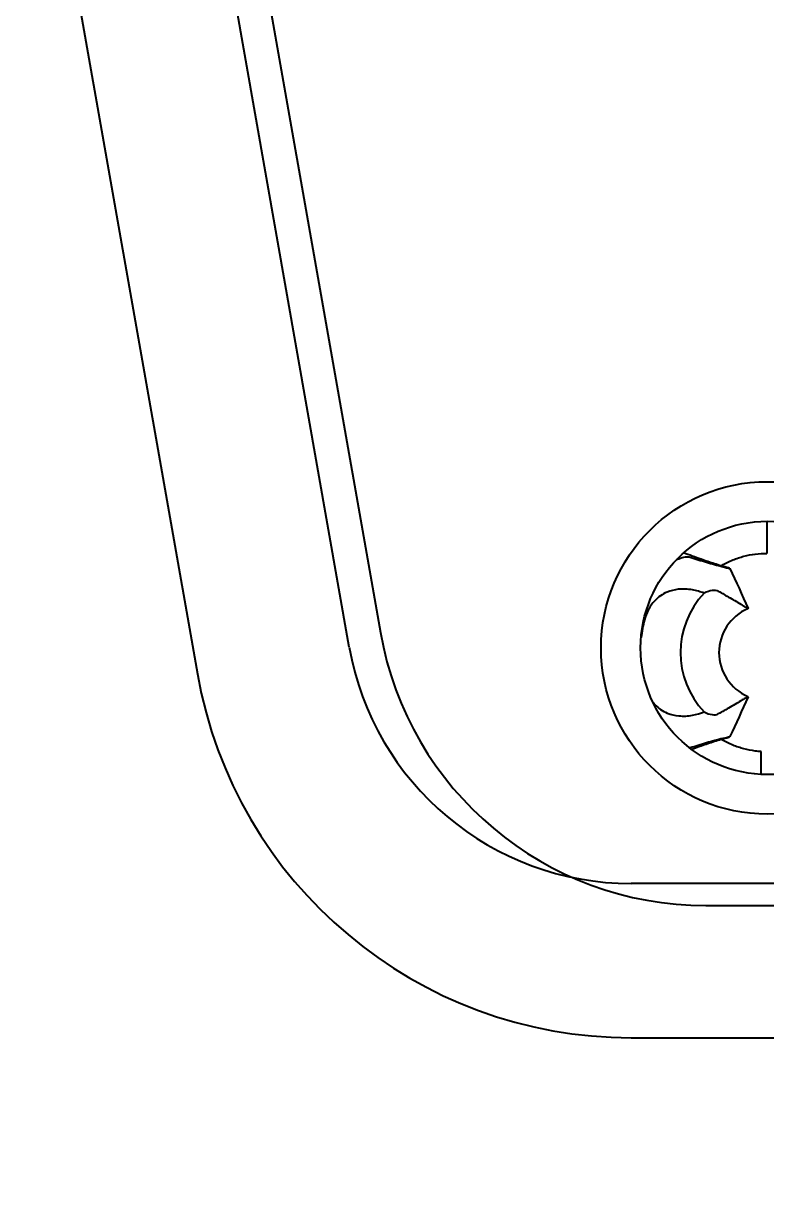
# Model space of a CAD drawing. Header units: millimetres. Extents: x 0 to 1682, y 0 to 1188.
# Drawn here: x 1340.79 to 1344.16, y 386.67 to 391.96 of the extents above; entities that cross this region are included whole.
import ezdxf

# ---------------------------------------------------------------- set-up
doc = ezdxf.new("R2010")
doc.units = ezdxf.units.MM
doc.header["$LTSCALE"] = 2
doc.layers.add('가시적인 것(ISO)', color=3, linetype='Continuous', lineweight=40)

msp = doc.modelspace()

# ---------------------------------------------------------------- linework, layer by layer
at = {"layer": '가시적인 것(ISO)'}
for p, q in [((1342.2678, 389.1234), (1341.6506, 392.6234)), ((1341.8187, 392.5387), (1342.4094, 389.1887)), ((1340.9613, 392.5019), (1341.5784, 389.0019)), ((1344.1632, 389.6942), (1344.1632, 389.5488)), ((1354.6437, 388.0492), (1343.548, 388.0492)), ((1343.8866, 387.9492), (1354.3052, 387.9492)), ((1343.548, 387.3492), (1354.6437, 387.3492))]:
    msp.add_line(p, q, dxfattribs=at)
for radius in [0.755, 0.575]:
    msp.add_circle((1344.1659, 389.1192), radius, dxfattribs=at)
for centre, radius, start, end in [((1344.1632, 389.0982), 0.3916, 136.4808, 223.5197), ((1344.1632, 389.0982), 0.2168, 113.2155, 246.7835), ((1344.1632, 389.0982), 0.5744, 164.9931, 173.2253), ((1343.8866, 389.4492), 1.5, 190, 270), ((1343.548, 389.3492), 1.3, 190, 270), ((1343.548, 389.3492), 2, 190, 270), ((1342.1343, 386.8492), 1.5, 186.941, 270)]:
    msp.add_arc(centre, radius, start, end, dxfattribs=at)
for centre, major_axis, ratio, start_param, end_param in [((1343.54, 389.1675), (-0.463, -0.2959), 0.288481, 3.394768, 3.408061), ((1343.5194, 389.2634), (-0.4764, -0.2156), 0.090673, 3.19962, 3.25302), ((1343.5182, 389.0453), (-0.4848, 0.3124), 0.282262, 2.882486, 2.895487), ((1343.5195, 388.933), (-0.4763, 0.2155), 0.090718, 3.030103, 3.083581)]:
    msp.add_ellipse(centre, major_axis=major_axis, ratio=ratio, start_param=start_param, end_param=end_param, dxfattribs=at)
for points, knots in [([(1343.754, 389.5204), (1343.7572, 389.5219), (1343.7604, 389.5232), (1343.775, 389.529), (1343.7855, 389.5317), (1343.803, 389.5337), (1343.8102, 389.5332), (1343.8159, 389.5314)], [-0.01429231, -0.01429231, -0.01429231, -0.01429231, -0.0125463, -0.0125463, -0.00607167, -0.00607167, -0.000001, -0.000001, -0.000001, -0.000001]), ([(1343.9907, 389.4824), (1343.9671, 389.4886), (1343.9455, 389.4951), (1343.9057, 389.5079), (1343.8852, 389.5148), (1343.8387, 389.5311), (1343.8117, 389.541), (1343.7859, 389.5508)], [0.000001, 0.000001, 0.000001, 0.000001, 0.0588699, 0.0588699, 0.1213777, 0.1213777, 0.2070436, 0.2070436, 0.2070436, 0.2070436]), ([(1343.8159, 389.5314), (1343.8395, 389.5238), (1343.8645, 389.5159), (1343.9019, 389.505), (1343.9142, 389.5014), (1343.9385, 389.4948), (1343.9513, 389.4914), (1343.9643, 389.4881)], [0.000001, 0.000001, 0.000001, 0.000001, 0.02510025, 0.02510025, 0.03680794, 0.03680794, 0.04760817, 0.04760817, 0.04760817, 0.04760817]), ([(1343.9591, 389.4942), (1343.9755, 389.5036), (1343.9922, 389.5118), (1344.0091, 389.5186), (1344.026, 389.5255), (1344.043, 389.5311), (1344.0601, 389.5356), (1344.0771, 389.5401), (1344.0943, 389.5434), (1344.1115, 389.5456), (1344.1287, 389.5478), (1344.146, 389.5488), (1344.1632, 389.5488)], [0, 0, 0, 0, 0.25, 0.25, 0.25, 0.5, 0.5, 0.5, 0.75, 0.75, 0.75, 1, 1, 1, 1]), ([(1343.9669, 389.4874), (1343.9873, 389.4818), (1343.9968, 389.4785), (1343.995, 389.4803), (1343.9946, 389.4807), (1343.9939, 389.4811)], [0.000001, 0.000001, 0.000001, 0.000001, 0.01769583, 0.01769583, 0.02027831, 0.02027831, 0.02027831, 0.02027831]), ([(1343.8792, 389.3679), (1343.8621, 389.3745), (1343.8442, 389.3797), (1343.805, 389.3866), (1343.7832, 389.3878), (1343.7442, 389.3835), (1343.7271, 389.3793), (1343.7002, 389.3679), (1343.6902, 389.3625), (1343.6714, 389.3494), (1343.6628, 389.342), (1343.6427, 389.3207), (1343.6327, 389.3061), (1343.6177, 389.2763), (1343.6124, 389.2619), (1343.6084, 389.247)], [0.000001, 0.000001, 0.000001, 0.000001, 0.00626223, 0.00626223, 0.01343841, 0.01343841, 0.01913464, 0.01913464, 0.02272973, 0.02272973, 0.02626393, 0.02626393, 0.03167014, 0.03167014, 0.03630667, 0.03630667, 0.03630667, 0.03630667]), ([(1343.9431, 389.377), (1343.9365, 389.3806), (1343.927, 389.3817), (1343.9047, 389.3784), (1343.8925, 389.3745), (1343.8792, 389.3679)], [0.000001, 0.000001, 0.000001, 0.000001, 0.00832328, 0.00832328, 0.01574209, 0.01574209, 0.01574209, 0.01574209]), ([(1343.9431, 389.377), (1343.9611, 389.3672), (1343.9791, 389.3568), (1344.0168, 389.335), (1344.0344, 389.3249), (1344.0521, 389.3135)], [0.000001, 0.000001, 0.000001, 0.000001, 0.02267265, 0.02267265, 0.04797339, 0.04797339, 0.04797339, 0.04797339]), ([(1344.0521, 389.3135), (1344.055, 389.3117), (1344.0578, 389.31), (1344.0632, 389.3071), (1344.0657, 389.3059), (1344.0682, 389.3048)], [-0.007255096, -0.007255096, -0.007255096, -0.007255096, -0.003632959, -0.003632959, -0.000001, -0.000001, -0.000001, -0.000001]), ([(1344.0781, 389.2976), (1344.0789, 389.2982), (1344.0785, 389.2991), (1344.0768, 389.3004), (1344.0752, 389.3016), (1344.0723, 389.3031), (1344.0682, 389.3048)], [0, 0, 0, 0, 0.5, 0.5, 0.5, 1, 1, 1, 1]), ([(1344.0681, 388.8916), (1344.0657, 388.8906), (1344.0631, 388.8893), (1344.0578, 388.8864), (1344.055, 388.8848), (1344.0521, 388.8829)], [-0.007253637, -0.007253637, -0.007253637, -0.007253637, -0.003622384, -0.003622384, -0.000001, -0.000001, -0.000001, -0.000001]), ([(1344.0681, 388.8916), (1344.0723, 388.8933), (1344.0752, 388.8949), (1344.0768, 388.8961), (1344.0785, 388.8973), (1344.0789, 388.8982), (1344.0781, 388.8988)], [0, 0, 0, 0, 0.5, 0.5, 0.5, 1, 1, 1, 1]), ([(1343.6465, 388.8724), (1343.6495, 388.8687), (1343.6526, 388.8652), (1343.6638, 388.8536), (1343.6724, 388.8463), (1343.6912, 388.8334), (1343.7013, 388.8279), (1343.7288, 388.8166), (1343.7464, 388.8125), (1343.7853, 388.8087), (1343.8065, 388.81), (1343.8449, 388.817), (1343.8624, 388.8221), (1343.8792, 388.8285)], [0.00873439, 0.00873439, 0.00873439, 0.00873439, 0.01016888, 0.01016888, 0.01366516, 0.01366516, 0.01727295, 0.01727295, 0.02310028, 0.02310028, 0.0300965, 0.0300965, 0.03622826, 0.03622826, 0.03622826, 0.03622826]), ([(1344.0521, 388.8829), (1344.0344, 388.8716), (1344.0167, 388.8614), (1343.9792, 388.8396), (1343.9612, 388.8293), (1343.9431, 388.8195)], [0.000001, 0.000001, 0.000001, 0.000001, 0.02202179, 0.02202179, 0.04195434, 0.04195434, 0.04195434, 0.04195434]), ([(1343.8792, 388.8285), (1343.8924, 388.822), (1343.9046, 388.8181), (1343.927, 388.8147), (1343.9365, 388.8159), (1343.9431, 388.8195)], [0.000001, 0.000001, 0.000001, 0.000001, 0.00737626, 0.00737626, 0.01570945, 0.01570945, 0.01570945, 0.01570945]), ([(1343.9642, 388.7083), (1343.9514, 388.7051), (1343.9387, 388.7017), (1343.9143, 388.6951), (1343.902, 388.6915), (1343.8646, 388.6805), (1343.8395, 388.6727), (1343.8159, 388.6651)], [0.000001, 0.000001, 0.000001, 0.000001, 0.01087239, 0.01087239, 0.02267253, 0.02267253, 0.04807062, 0.04807062, 0.04807062, 0.04807062]), ([(1343.8213, 388.6589), (1343.836, 388.6643), (1343.8509, 388.6696), (1343.8854, 388.6817), (1343.9058, 388.6886), (1343.9456, 388.7013), (1343.9671, 388.7078), (1343.9907, 388.714)], [0.0873718, 0.0873718, 0.0873718, 0.0873718, 0.1360095, 0.1360095, 0.2001654, 0.2001654, 0.2604816, 0.2604816, 0.2604816, 0.2604816]), ([(1344.1382, 388.6484), (1344.1293, 388.6489), (1344.1204, 388.6498), (1344.1115, 388.6509), (1344.0942, 388.6531), (1344.0771, 388.6564), (1344.06, 388.6609), (1344.043, 388.6653), (1344.026, 388.6709), (1344.0091, 388.6778), (1343.9922, 388.6847), (1343.9755, 388.6928), (1343.9591, 388.7022)], [0.0000003, 0.0000003, 0.0000003, 0.0000003, 0.146665, 0.146665, 0.146665, 0.43111, 0.43111, 0.43111, 0.715555, 0.715555, 0.715555, 1, 1, 1, 1]), ([(1343.9669, 388.709), (1343.9873, 388.7147), (1343.9968, 388.718), (1343.9951, 388.7161), (1343.9946, 388.7158), (1343.9939, 388.7153)], [-0.02032757, -0.02032757, -0.02032757, -0.02032757, -0.00261135, -0.00261135, -0.000001, -0.000001, -0.000001, -0.000001]), ([(1344.1382, 388.5448), (1344.1382, 388.5575), (1344.1382, 388.5923), (1344.1382, 388.6267), (1344.1382, 388.6483)], [0.4757893, 0.4757893, 0.4757893, 0.4757893, 0.6666667, 0.9999916, 0.9999916, 0.9999916, 0.9999916])]:
    msp.add_open_spline(points, degree=3, knots=knots, dxfattribs=at)
for points in [[(1343.9557, 389.4922), (1343.9568, 389.4929), (1343.958, 389.4935), (1343.9591, 389.4942)], [(1343.9954, 389.4799), (1344.024, 389.4203), (1344.0516, 389.3599), (1344.0784, 389.2987)], [(1344.0781, 389.2976), (1344.078, 389.2976), (1344.0779, 389.2975), (1344.0777, 389.2974)], [(1344.0784, 388.8977), (1344.0515, 388.8365), (1344.0239, 388.7761), (1343.9954, 388.7165)], [(1344.0781, 388.8988), (1344.078, 388.8989), (1344.0778, 388.899), (1344.0777, 388.899)], [(1343.9591, 388.7022), (1343.958, 388.7029), (1343.9568, 388.7036), (1343.9557, 388.7043)], [(1343.8159, 388.6651), (1343.8153, 388.6649), (1343.8146, 388.6647), (1343.8139, 388.6645)]]:
    msp.add_open_spline(points, degree=3, dxfattribs=at)

doc.saveas('drawing.dxf')
